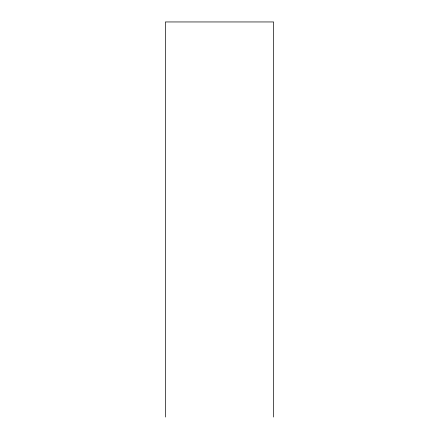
<?xml version="1.0" encoding="UTF-8"?>
<svg xmlns="http://www.w3.org/2000/svg" width="439" height="439" viewBox="0 0 439 439"><rect width="100%" height="100%" fill="white"/><g stroke="black" fill="none" stroke-linecap="round" stroke-linejoin="round"><path stroke-width="0.66" d="M273.618 417.05L273.618 21.95L165.382 21.95L165.382 417.05"/></g></svg>
